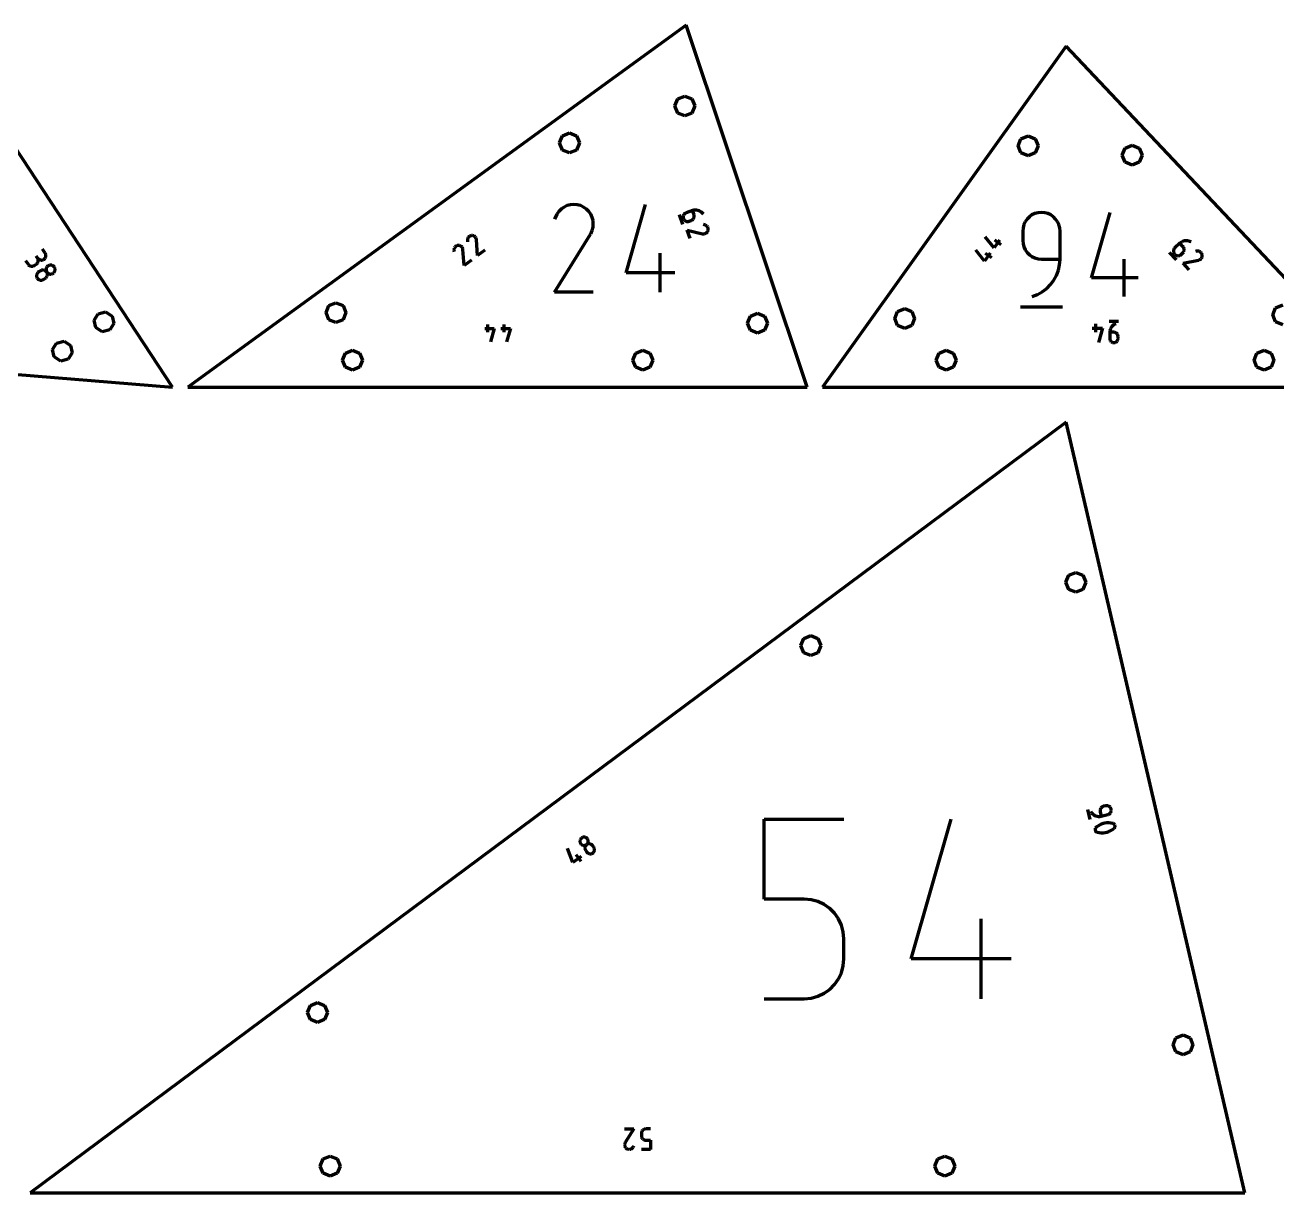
# Model space of a CAD drawing. Header units: inches. Extents: x -100 to 100, y -100 to -26.
# Drawn here: x 46.24 to 56.42, y -74.65 to -65.15 of the extents above; entities that cross this region are included whole.
import ezdxf

# ---------------------------------------------------------------- set-up
doc = ezdxf.new("R2010")
doc.units = ezdxf.units.IN
doc.header["$MEASUREMENT"] = 0
for name, color, linetype, lineweight in [('annotation', 7, 'Continuous', 0), ('boundary', 7, 'Continuous', 0), ('hole', 7, 'Continuous', 0)]:
    doc.layers.add(name, color=color, linetype=linetype, lineweight=lineweight)

msp = doc.modelspace()

# ---------------------------------------------------------------- linework, layer by layer
at = {"layer": 'annotation', "color": 1, "lineweight": 70}
for p, q in [((50.702805, -66.612804), (50.675821, -66.61531)), ((50.730076, -66.614951), (50.702805, -66.612804)), ((51.129624, -67.16776), (51.287869, -66.612787)), ((50.566284, -66.692139), (50.545475, -66.732058)), ((50.582799, -66.668721), (50.566284, -66.692139)), ((50.602612, -66.649173), (50.582799, -66.668721)), ((50.625122, -66.633651), (50.602612, -66.649173)), ((50.649726, -66.622311), (50.625122, -66.633651)), ((50.675821, -66.61531), (50.649726, -66.622311)), ((50.75703, -66.621906), (50.730076, -66.614951)), ((50.783065, -66.633826), (50.75703, -66.621906)), ((50.80635, -66.650361), (50.783065, -66.633826)), ((50.783065, -66.633826), (50.783065, -66.633826)), ((50.825819, -66.670203), (50.80635, -66.650361)), ((50.841299, -66.692744), (50.825819, -66.670203)), ((50.852616, -66.717375), (50.841299, -66.692744)), ((51.561559, -66.693579), (51.587963, -66.772382)), ((51.593328, -66.707108), (51.592562, -66.713427)), ((51.592562, -66.713427), (51.592916, -66.719889)), ((51.595148, -66.701063), (51.593328, -66.707108)), ((51.597958, -66.695427), (51.595148, -66.701063)), ((51.60169, -66.690332), (51.597958, -66.695427)), ((51.606279, -66.68591), (51.60169, -66.690332)), ((51.61166, -66.682296), (51.606279, -66.68591)), ((51.617767, -66.679621), (51.61166, -66.682296)), ((51.670151, -66.66207), (51.617767, -66.679621)), ((51.617767, -66.679621), (51.617767, -66.679621)), ((51.681064, -66.659275), (51.670151, -66.66207)), ((51.681878, -66.697068), (51.670151, -66.66207)), ((51.692057, -66.658108), (51.681064, -66.659275)), ((51.683425, -66.703551), (51.681878, -66.697068)), ((51.683036, -66.716334), (51.683789, -66.710017)), ((51.683789, -66.710017), (51.683425, -66.703551)), ((51.702972, -66.658515), (51.692057, -66.658108)), ((51.713651, -66.660445), (51.702972, -66.658515)), ((51.723935, -66.663847), (51.713651, -66.660445)), ((51.733666, -66.668668), (51.723935, -66.663847)), ((51.742684, -66.674856), (51.733666, -66.668668)), ((51.750832, -66.682359), (51.742684, -66.674856)), ((51.75795, -66.691125), (51.750832, -66.682359)), ((51.75795, -66.691125), (51.75795, -66.691125)), ((54.410039, -66.713118), (54.391757, -66.731418)), ((54.4312, -66.698136), (54.410039, -66.713118)), ((54.454807, -66.686902), (54.4312, -66.698136)), ((54.480429, -66.679846), (54.454807, -66.686902)), ((54.507634, -66.677399), (54.480429, -66.679846)), ((54.534896, -66.679846), (54.507634, -66.677399)), ((54.507634, -66.677399), (54.507634, -66.677399)), ((54.560548, -66.686902), (54.534896, -66.679846)), ((54.584164, -66.698136), (54.560548, -66.686902)), ((54.605318, -66.713118), (54.584164, -66.698136)), ((54.623582, -66.731418), (54.605318, -66.713118)), ((54.915226, -67.208241), (55.06659, -66.677399)), ((50.859598, -66.743489), (50.852616, -66.717375)), ((50.852798, -66.824644), (50.859862, -66.797731)), ((50.862071, -66.770477), (50.859598, -66.743489)), ((50.859862, -66.797731), (50.862071, -66.770477)), ((51.592916, -66.719889), (51.594456, -66.72636)), ((51.594456, -66.72636), (51.594456, -66.72636)), ((51.594456, -66.72636), (51.597129, -66.732465)), ((51.597129, -66.732465), (51.600742, -66.737842)), ((51.600742, -66.737842), (51.605162, -66.742427)), ((51.605162, -66.742427), (51.610256, -66.746152)), ((51.610256, -66.746152), (51.615893, -66.748954)), ((51.615893, -66.748954), (51.621939, -66.750767)), ((51.621939, -66.750767), (51.628264, -66.751525)), ((51.628264, -66.751525), (51.634735, -66.751164)), ((51.634735, -66.751164), (51.64122, -66.749618)), ((51.64122, -66.749618), (51.658655, -66.743777)), ((51.658655, -66.743777), (51.664759, -66.741105)), ((51.658655, -66.743777), (51.658655, -66.743777)), ((51.664759, -66.741105), (51.670133, -66.737497)), ((51.670133, -66.737497), (51.674713, -66.733085)), ((51.674713, -66.733085), (51.678433, -66.728)), ((51.678433, -66.728), (51.681229, -66.722372)), ((51.681229, -66.722372), (51.683036, -66.716334)), ((51.767643, -66.778232), (51.757287, -66.77659)), ((51.774037, -66.780146), (51.767643, -66.778232)), ((51.779821, -66.783075), (51.774037, -66.780146)), ((51.784915, -66.786898), (51.779821, -66.783075)), ((51.78924, -66.791493), (51.784915, -66.786898)), ((51.792717, -66.796738), (51.78924, -66.791493)), ((51.795267, -66.802512), (51.792717, -66.796738)), ((51.796811, -66.808694), (51.795267, -66.802512)), ((51.796564, -66.821794), (51.79727, -66.815162)), ((51.79727, -66.815162), (51.796811, -66.808694)), ((54.358504, -66.801921), (54.356057, -66.82919)), ((54.365558, -66.776249), (54.358504, -66.801921)), ((54.376786, -66.752605), (54.365558, -66.776249)), ((54.391757, -66.731418), (54.376786, -66.752605)), ((54.63853, -66.752605), (54.623582, -66.731418)), ((54.649735, -66.776249), (54.63853, -66.752605)), ((54.656772, -66.801921), (54.649735, -66.776249)), ((54.659212, -66.82919), (54.656772, -66.801921)), ((49.839245, -66.89296), (49.838187, -66.899355)), ((49.838187, -66.899355), (49.83828, -66.906028)), ((49.83828, -66.906028), (49.839822, -66.916398)), ((49.841362, -66.886954), (49.839245, -66.89296)), ((49.844447, -66.88145), (49.841362, -66.886954)), ((49.848406, -66.876559), (49.844447, -66.88145)), ((49.853148, -66.872394), (49.848406, -66.876559)), ((49.85858, -66.869066), (49.853148, -66.872394)), ((49.864611, -66.866688), (49.85858, -66.869066)), ((49.871149, -66.865371), (49.864611, -66.866688)), ((49.877799, -66.8653), (49.871149, -66.865371)), ((49.871149, -66.865371), (49.871149, -66.865371)), ((49.884184, -66.866374), (49.877799, -66.8653)), ((49.890186, -66.868503), (49.884184, -66.866374)), ((49.895689, -66.871595), (49.890186, -66.868503)), ((49.900579, -66.875561), (49.895689, -66.871595)), ((49.904739, -66.880308), (49.900579, -66.875561)), ((49.908052, -66.885746), (49.904739, -66.880308)), ((49.910405, -66.891784), (49.908052, -66.885746)), ((49.911679, -66.898331), (49.910405, -66.891784)), ((49.911701, -66.898478), (49.911679, -66.898331)), ((49.911679, -66.898331), (49.911679, -66.898331)), ((49.911719, -66.89862), (49.911701, -66.898478)), ((49.911732, -66.898757), (49.911719, -66.89862)), ((49.911743, -66.89889), (49.911732, -66.898757)), ((49.911742, -66.899535), (49.911749, -66.899406)), ((49.921083, -67.028458), (49.911742, -66.899535)), ((49.911742, -66.899535), (49.911742, -66.899535)), ((49.911749, -66.899021), (49.911743, -66.89889)), ((49.911753, -66.899149), (49.911749, -66.899021)), ((49.911749, -66.899406), (49.911752, -66.899277)), ((49.911752, -66.899277), (49.911753, -66.899149)), ((50.545027, -67.326413), (50.837886, -66.854948)), ((50.837886, -66.854948), (50.838236, -66.854514)), ((50.837886, -66.854948), (50.837886, -66.854948)), ((50.838236, -66.854514), (50.838572, -66.854078)), ((50.838572, -66.854078), (50.838896, -66.853633)), ((50.838896, -66.853633), (50.839209, -66.853178)), ((50.839209, -66.853178), (50.839515, -66.852708)), ((50.839515, -66.852708), (50.839815, -66.852219)), ((50.839815, -66.852219), (50.840113, -66.851709)), ((50.840113, -66.851709), (50.840408, -66.851172)), ((50.840408, -66.851172), (50.840706, -66.850607)), ((50.840706, -66.850607), (50.852798, -66.824644)), ((50.840706, -66.850607), (50.840706, -66.850607)), ((51.649441, -66.89047), (51.625988, -66.820473)), ((51.625988, -66.820473), (51.751785, -66.850264)), ((51.751785, -66.850264), (51.751785, -66.850264)), ((51.751785, -66.850264), (51.751906, -66.850309)), ((51.751906, -66.850309), (51.752028, -66.850351)), ((51.752028, -66.850351), (51.75215, -66.85039)), ((51.75215, -66.85039), (51.752273, -66.850425)), ((51.752273, -66.850425), (51.7524, -66.850458)), ((51.7524, -66.850458), (51.75253, -66.850488)), ((51.75253, -66.850488), (51.752665, -66.850516)), ((51.752665, -66.850516), (51.752805, -66.850542)), ((51.752805, -66.850542), (51.752952, -66.850566)), ((51.752952, -66.850566), (51.752952, -66.850566)), ((51.752952, -66.850566), (51.759581, -66.851315)), ((51.759581, -66.851315), (51.766047, -66.850884)), ((51.766047, -66.850884), (51.77223, -66.849355)), ((51.77223, -66.849355), (51.778008, -66.846811)), ((51.778008, -66.846811), (51.783258, -66.843337)), ((51.783258, -66.843337), (51.787861, -66.839015)), ((51.787861, -66.839015), (51.791694, -66.833928)), ((51.791694, -66.833928), (51.794635, -66.82816)), ((51.794635, -66.82816), (51.796564, -66.821794)), ((51.796564, -66.821794), (51.796564, -66.821794)), ((54.122486, -66.966546), (54.051282, -66.877107)), ((54.168136, -66.902692), (54.122486, -66.966546)), ((54.180018, -66.94011), (54.128944, -66.903596)), ((54.356057, -66.82919), (54.356057, -66.905086)), ((54.356057, -66.905086), (54.356057, -66.905086)), ((54.356057, -66.905086), (54.358504, -66.932353)), ((54.659212, -67.056835), (54.659212, -66.82919)), ((54.659212, -66.82919), (54.659212, -66.82919)), ((55.651939, -66.915459), (55.642447, -66.921127)), ((55.66202, -66.911254), (55.651939, -66.915459)), ((55.672525, -66.908531), (55.66202, -66.911254)), ((55.683287, -66.907308), (55.672525, -66.908531)), ((55.694142, -66.907607), (55.683287, -66.907308)), ((55.704924, -66.909445), (55.694142, -66.907607)), ((55.715467, -66.912842), (55.704924, -66.909445)), ((55.725604, -66.917818), (55.715467, -66.912842)), ((55.725604, -66.917818), (55.725604, -66.917818)), ((46.402292, -67.007736), (46.382013, -66.97689)), ((46.405441, -67.013611), (46.402292, -67.007736)), ((46.407438, -67.019775), (46.405441, -67.013611)), ((46.408314, -67.026082), (46.407438, -67.019775)), ((49.729075, -66.972977), (49.728017, -66.979372)), ((49.728017, -66.979372), (49.72811, -66.986045)), ((49.72811, -66.986045), (49.729652, -66.996415)), ((49.731192, -66.966971), (49.729075, -66.972977)), ((49.734277, -66.961467), (49.731192, -66.966971)), ((49.738236, -66.956576), (49.734277, -66.961467)), ((49.742978, -66.952411), (49.738236, -66.956576)), ((49.74841, -66.949083), (49.742978, -66.952411)), ((49.754441, -66.946704), (49.74841, -66.949083)), ((49.760979, -66.945387), (49.754441, -66.946704)), ((49.767629, -66.945316), (49.760979, -66.945387)), ((49.760979, -66.945387), (49.760979, -66.945387)), ((49.774014, -66.946391), (49.767629, -66.945316)), ((49.780016, -66.94852), (49.774014, -66.946391)), ((49.785519, -66.951612), (49.780016, -66.94852)), ((49.790409, -66.955577), (49.785519, -66.951612)), ((49.794569, -66.960325), (49.790409, -66.955577)), ((49.797882, -66.965763), (49.794569, -66.960325)), ((49.800235, -66.971801), (49.797882, -66.965763)), ((49.801509, -66.978348), (49.800235, -66.971801)), ((49.801531, -66.978495), (49.801509, -66.978348)), ((49.801509, -66.978348), (49.801509, -66.978348)), ((49.801548, -66.978637), (49.801531, -66.978495)), ((49.801562, -66.978774), (49.801548, -66.978637)), ((49.801573, -66.978907), (49.801562, -66.978774)), ((49.801572, -66.979552), (49.801579, -66.979422)), ((49.810913, -67.108475), (49.801572, -66.979552)), ((49.801572, -66.979552), (49.801572, -66.979552)), ((49.801579, -66.979037), (49.801573, -66.978907)), ((49.801582, -66.979166), (49.801579, -66.979037)), ((49.801579, -66.979422), (49.801582, -66.979294)), ((49.801582, -66.979294), (49.801582, -66.979166)), ((49.980805, -66.985082), (49.921083, -67.028458)), ((51.407089, -67.326407), (51.407089, -67.009472)), ((54.046005, -67.073526), (53.974802, -66.984087)), ((54.091655, -67.009672), (54.046005, -67.073526)), ((54.103538, -67.04709), (54.052463, -67.010576)), ((54.358504, -66.932353), (54.365558, -66.958021)), ((54.365558, -66.958021), (54.376786, -66.98166)), ((54.376786, -66.98166), (54.391757, -67.002841)), ((54.391757, -67.002841), (54.410039, -67.021133)), ((54.410039, -67.021133), (54.4312, -67.036108)), ((55.548326, -67.002362), (55.605329, -67.062842)), ((55.582147, -66.988784), (55.581959, -66.995079)), ((55.581959, -66.995079), (55.58284, -67.00133)), ((55.5834, -66.982593), (55.582147, -66.988784)), ((55.58284, -67.00133), (55.584793, -67.007388)), ((55.585714, -66.976656), (55.5834, -66.982593)), ((55.584793, -67.007388), (55.587822, -67.013107)), ((55.589084, -66.971119), (55.585714, -66.976656)), ((55.587822, -67.013107), (55.591933, -67.018336)), ((55.593507, -66.966131), (55.589084, -66.971119)), ((55.591933, -67.018336), (55.591933, -67.018336)), ((55.591933, -67.018336), (55.596919, -67.022759)), ((55.633711, -66.928238), (55.593507, -66.966131)), ((55.593507, -66.966131), (55.593507, -66.966131)), ((55.642447, -66.921127), (55.633711, -66.928238)), ((55.659027, -66.955099), (55.633711, -66.928238)), ((55.6389, -67.023974), (55.64414, -67.019852)), ((55.64414, -67.019852), (55.657521, -67.00724)), ((55.657521, -67.00724), (55.661943, -67.002256)), ((55.657521, -67.00724), (55.657521, -67.00724)), ((55.663149, -66.960336), (55.659027, -66.955099)), ((55.661943, -67.002256), (55.66531, -66.996728)), ((55.66619, -66.966054), (55.663149, -66.960336)), ((55.66531, -66.996728), (55.667618, -66.990802)), ((55.668154, -66.972106), (55.66619, -66.966054)), ((55.667618, -66.990802), (55.668864, -66.984626)), ((55.669044, -66.978345), (55.668154, -66.972106)), ((55.668864, -66.984626), (55.669044, -66.978345)), ((55.770915, -66.99284), (55.760824, -66.99569)), ((55.777523, -66.991898), (55.770915, -66.99284)), ((55.784002, -66.992134), (55.777523, -66.991898)), ((55.790229, -66.993469), (55.784002, -66.992134)), ((55.796082, -66.995828), (55.790229, -66.993469)), ((55.801437, -66.999133), (55.796082, -66.995828)), ((55.806173, -67.003306), (55.801437, -66.999133)), ((55.810165, -67.008272), (55.806173, -67.003306)), ((55.813293, -67.013951), (55.810165, -67.008272)), ((55.815431, -67.020269), (55.813293, -67.013951)), ((55.816349, -67.026857), (55.815431, -67.020269)), ((55.815431, -67.020269), (55.815431, -67.020269)), ((46.24327, -67.068103), (46.263549, -67.098949)), ((46.263549, -67.098949), (46.263549, -67.098949)), ((46.263549, -67.098949), (46.267694, -67.104169)), ((46.267694, -67.104169), (46.27256, -67.108447)), ((46.27256, -67.108447), (46.278003, -67.111752)), ((46.278003, -67.111752), (46.283876, -67.114056)), ((46.283876, -67.114056), (46.290036, -67.115329)), ((46.290036, -67.115329), (46.296336, -67.115544)), ((46.296336, -67.115544), (46.302632, -67.114671)), ((46.302632, -67.114671), (46.308779, -67.112681)), ((46.308779, -67.112681), (46.314631, -67.109545)), ((46.314631, -67.109545), (46.330076, -67.099391)), ((46.330076, -67.099391), (46.335273, -67.095263)), ((46.330076, -67.099391), (46.330076, -67.099391)), ((46.340599, -67.048294), (46.330445, -67.032849)), ((46.330445, -67.032849), (46.340599, -67.048294)), ((46.335273, -67.095263), (46.339535, -67.09041)), ((46.339535, -67.09041), (46.342833, -67.084976)), ((46.343749, -67.054169), (46.340599, -67.048294)), ((46.340599, -67.048294), (46.340599, -67.048294)), ((46.340599, -67.048294), (46.344745, -67.053514)), ((46.342833, -67.084976), (46.345134, -67.079107)), ((46.345745, -67.060333), (46.343749, -67.054169)), ((46.344745, -67.053514), (46.349612, -67.057791)), ((46.345134, -67.079107), (46.346407, -67.072946)), ((46.346621, -67.06664), (46.345745, -67.060333)), ((46.346407, -67.072946), (46.346621, -67.06664)), ((46.349612, -67.057791), (46.355058, -67.061094)), ((46.355058, -67.061094), (46.360937, -67.063394)), ((46.360937, -67.063394), (46.367104, -67.064662)), ((46.367104, -67.064662), (46.373416, -67.06487)), ((46.373416, -67.06487), (46.379727, -67.063987)), ((46.379727, -67.063987), (46.385892, -67.061984)), ((46.385892, -67.061984), (46.391768, -67.058832)), ((46.391768, -67.058832), (46.396965, -67.054705)), ((46.391768, -67.058832), (46.391768, -67.058832)), ((46.396965, -67.054705), (46.401228, -67.049852)), ((46.401228, -67.049852), (46.404525, -67.044418)), ((46.404525, -67.044418), (46.406826, -67.038548)), ((46.406826, -67.038548), (46.408099, -67.032388)), ((46.408099, -67.032388), (46.408314, -67.026082)), ((46.416503, -67.119945), (46.413193, -67.125393)), ((46.420783, -67.115075), (46.416503, -67.119945)), ((46.426005, -67.110929), (46.420783, -67.115075)), ((46.431856, -67.107795), (46.426005, -67.110929)), ((46.426005, -67.110929), (46.426005, -67.110929)), ((46.438003, -67.105809), (46.431856, -67.107795)), ((46.444301, -67.104939), (46.438003, -67.105809)), ((46.450604, -67.105158), (46.444301, -67.104939)), ((46.456766, -67.106434), (46.450604, -67.105158)), ((46.462641, -67.108738), (46.456766, -67.106434)), ((46.468084, -67.112041), (46.462641, -67.108738)), ((46.472948, -67.116313), (46.468084, -67.112041)), ((46.477087, -67.121524), (46.472948, -67.116313)), ((46.48023, -67.12739), (46.477087, -67.121524)), ((46.477087, -67.121524), (46.477087, -67.121524)), ((49.870635, -67.065098), (49.810913, -67.108475)), ((54.4312, -67.036108), (54.454807, -67.047337)), ((54.454807, -67.047337), (54.480429, -67.054388)), ((54.480429, -67.054388), (54.507634, -67.056835)), ((54.507634, -67.056835), (54.659212, -67.056835)), ((54.646062, -67.147093), (54.655856, -67.102857)), ((54.655856, -67.102857), (54.659212, -67.056835)), ((55.180626, -67.359989), (55.180626, -67.056835)), ((55.596919, -67.022759), (55.602454, -67.026126)), ((55.602454, -67.026126), (55.608388, -67.028436)), ((55.608388, -67.028436), (55.614574, -67.029683)), ((55.614574, -67.029683), (55.620866, -67.029865)), ((55.620866, -67.029865), (55.627116, -67.028976)), ((55.627116, -67.028976), (55.633177, -67.027014)), ((55.633177, -67.027014), (55.6389, -67.023974)), ((55.660009, -67.090567), (55.786709, -67.064887)), ((55.710642, -67.144288), (55.660009, -67.090567)), ((55.786709, -67.064887), (55.786839, -67.064877)), ((55.786709, -67.064887), (55.786709, -67.064887)), ((55.786839, -67.064877), (55.786966, -67.064864)), ((55.786966, -67.064864), (55.787093, -67.064848)), ((55.787093, -67.064848), (55.787221, -67.064828)), ((55.787221, -67.064828), (55.787349, -67.064805)), ((55.787349, -67.064805), (55.78748, -67.064778)), ((55.78748, -67.064778), (55.787614, -67.064747)), ((55.787614, -67.064747), (55.787752, -67.064711)), ((55.787752, -67.064711), (55.787895, -67.064671)), ((55.787895, -67.064671), (55.794228, -67.062573)), ((55.787895, -67.064671), (55.787895, -67.064671)), ((55.794228, -67.062573), (55.799918, -67.059471)), ((55.799918, -67.059471), (55.804891, -67.055491)), ((55.804891, -67.055491), (55.80907, -67.05076)), ((55.80907, -67.05076), (55.812381, -67.045405)), ((55.812381, -67.045405), (55.814748, -67.039552)), ((55.814748, -67.039552), (55.816096, -67.033327)), ((55.816096, -67.033327), (55.816349, -67.026857)), ((46.33252, -67.188122), (46.332316, -67.194423)), ((46.332316, -67.194423), (46.3332, -67.200723)), ((46.333784, -67.181963), (46.33252, -67.188122)), ((46.3332, -67.200723), (46.3352, -67.206876)), ((46.336078, -67.176091), (46.333784, -67.181963)), ((46.3352, -67.206876), (46.338344, -67.212737)), ((46.339376, -67.17065), (46.336078, -67.176091)), ((46.338344, -67.212737), (46.338344, -67.212737)), ((46.338344, -67.212737), (46.342479, -67.217948)), ((46.343649, -67.165785), (46.339376, -67.17065)), ((46.342479, -67.217948), (46.347335, -67.222224)), ((46.348868, -67.161641), (46.343649, -67.165785)), ((46.347335, -67.222224), (46.352768, -67.225532)), ((46.364234, -67.151538), (46.348868, -67.161641)), ((46.348868, -67.161641), (46.348868, -67.161641)), ((46.370108, -67.14839), (46.364234, -67.151538)), ((46.376274, -67.146391), (46.370108, -67.14839)), ((46.382585, -67.145513), (46.376274, -67.146391)), ((46.388898, -67.145725), (46.382585, -67.145513)), ((46.383552, -67.226481), (46.389426, -67.223333)), ((46.395067, -67.146997), (46.388898, -67.145725)), ((46.389426, -67.223333), (46.404792, -67.213231)), ((46.400946, -67.149298), (46.395067, -67.146997)), ((46.406391, -67.1526), (46.400946, -67.149298)), ((46.404792, -67.213231), (46.410014, -67.209085)), ((46.404792, -67.213231), (46.404792, -67.213231)), ((46.411255, -67.156872), (46.406391, -67.1526)), ((46.409606, -67.137443), (46.409388, -67.143754)), ((46.409388, -67.143754), (46.410261, -67.150061)), ((46.410884, -67.131275), (46.409606, -67.137443)), ((46.410014, -67.209085), (46.414294, -67.204216)), ((46.410261, -67.150061), (46.412253, -67.156219)), ((46.413193, -67.125393), (46.410884, -67.131275)), ((46.415394, -67.162083), (46.411255, -67.156872)), ((46.412253, -67.156219), (46.415394, -67.162083)), ((46.414294, -67.204216), (46.417603, -67.19877)), ((46.418538, -67.167948), (46.415394, -67.162083)), ((46.415394, -67.162083), (46.415394, -67.162083)), ((46.415394, -67.162083), (46.415394, -67.162083)), ((46.415394, -67.162083), (46.419532, -67.167291)), ((46.417603, -67.19877), (46.419911, -67.19289)), ((46.420531, -67.174107), (46.418538, -67.167948)), ((46.419532, -67.167291), (46.424396, -67.171562)), ((46.419911, -67.19289), (46.421188, -67.186723)), ((46.421405, -67.180414), (46.420531, -67.174107)), ((46.421188, -67.186723), (46.421405, -67.180414)), ((46.424396, -67.171562), (46.42984, -67.174863)), ((46.42984, -67.174863), (46.43572, -67.177165)), ((46.43572, -67.177165), (46.44189, -67.178437)), ((46.44189, -67.178437), (46.448205, -67.178649)), ((46.448205, -67.178649), (46.454519, -67.17777)), ((46.454519, -67.17777), (46.460687, -67.175771)), ((46.460687, -67.175771), (46.466563, -67.172621)), ((46.466563, -67.172621), (46.471759, -67.168492)), ((46.466563, -67.172621), (46.466563, -67.172621)), ((46.471759, -67.168492), (46.47602, -67.163636)), ((46.47602, -67.163636), (46.479315, -67.158199)), ((46.479315, -67.158199), (46.481614, -67.152326)), ((46.482224, -67.133549), (46.48023, -67.12739)), ((46.481614, -67.152326), (46.482885, -67.146163)), ((46.483098, -67.139855), (46.482224, -67.133549)), ((46.482885, -67.146163), (46.483098, -67.139855)), ((51.525861, -67.16776), (51.129624, -67.16776)), ((54.608805, -67.22798), (54.630241, -67.188986)), ((54.630241, -67.188986), (54.646062, -67.147093)), ((55.294234, -67.208241), (54.915226, -67.208241)), ((46.352768, -67.225532), (46.358634, -67.227843)), ((46.358634, -67.227843), (46.364789, -67.229125)), ((46.364789, -67.229125), (46.37109, -67.229346)), ((46.37109, -67.229346), (46.377392, -67.228475)), ((46.377392, -67.228475), (46.383552, -67.226481)), ((50.861963, -67.326413), (50.545027, -67.326413)), ((54.475128, -67.343836), (54.514915, -67.322003)), ((54.514915, -67.322003), (54.550731, -67.295044)), ((54.550731, -67.295044), (54.582165, -67.263518)), ((54.582165, -67.263518), (54.608805, -67.22798)), ((54.431781, -67.359989), (54.475128, -67.343836)), ((54.431781, -67.359989), (54.431781, -67.359989)), ((54.337115, -67.445313), (54.67841, -67.445313)), ((49.978142, -67.620718), (50.056636, -67.620718)), ((50.001671, -67.58929), (50.001671, -67.652074)), ((50.056636, -67.620718), (50.025288, -67.730657)), ((50.109648, -67.620718), (50.188142, -67.620718)), ((50.133177, -67.58929), (50.133177, -67.652074)), ((50.188142, -67.620718), (50.156794, -67.730657)), ((54.921194, -67.617544), (55.006034, -67.617544)), ((54.946625, -67.583575), (54.946625, -67.651436)), ((55.006034, -67.617544), (54.972152, -67.736372)), ((55.135444, -67.564475), (55.059045, -67.564475)), ((55.066286, -67.631232), (55.064094, -67.641134)), ((55.069828, -67.621854), (55.066286, -67.631232)), ((55.074626, -67.613125), (55.069828, -67.621854)), ((55.08059, -67.60517), (55.074626, -67.613125)), ((55.087626, -67.598113), (55.08059, -67.60517)), ((55.095643, -67.592078), (55.087626, -67.598113)), ((55.10455, -67.587191), (55.095643, -67.592078)), ((55.114253, -67.583575), (55.10455, -67.587191)), ((55.114253, -67.583575), (55.114253, -67.583575)), ((55.064094, -67.641134), (55.063343, -67.651436)), ((55.063343, -67.651436), (55.063343, -67.702394)), ((55.097273, -67.651436), (55.063343, -67.651436)), ((55.063343, -67.702394), (55.063343, -67.702394)), ((55.063343, -67.702394), (55.063889, -67.708498)), ((55.063889, -67.708498), (55.065464, -67.714244)), ((55.065464, -67.714244), (55.067972, -67.719537)), ((55.067972, -67.719537), (55.071319, -67.72428)), ((55.071319, -67.72428), (55.075407, -67.728376)), ((55.075407, -67.728376), (55.080142, -67.73173)), ((55.080142, -67.73173), (55.085429, -67.734245)), ((55.085429, -67.734245), (55.091171, -67.735824)), ((55.103363, -67.651983), (55.097273, -67.651436)), ((55.109099, -67.653562), (55.103363, -67.651983)), ((55.103363, -67.735824), (55.109099, -67.734245)), ((55.114383, -67.656075), (55.109099, -67.653562)), ((55.109099, -67.734245), (55.114383, -67.73173)), ((55.11912, -67.659427), (55.114383, -67.656075)), ((55.114383, -67.73173), (55.11912, -67.728376)), ((55.123212, -67.663522), (55.11912, -67.659427)), ((55.11912, -67.728376), (55.123212, -67.72428)), ((55.126563, -67.668263), (55.123212, -67.663522)), ((55.123212, -67.72428), (55.126563, -67.719537)), ((55.129077, -67.673555), (55.126563, -67.668263)), ((55.126563, -67.719537), (55.129077, -67.714244)), ((55.130656, -67.679301), (55.129077, -67.673555)), ((55.129077, -67.714244), (55.130656, -67.708498)), ((55.131204, -67.685404), (55.130656, -67.679301)), ((55.130656, -67.708498), (55.131204, -67.702394)), ((55.131204, -67.702394), (55.131204, -67.685404)), ((55.131204, -67.685404), (55.131204, -67.685404)), ((55.091171, -67.735824), (55.097273, -67.736372)), ((55.097273, -67.736372), (55.103363, -67.735824)), ((55.097273, -67.736372), (55.097273, -67.736372)), ((55.031585, -71.502746), (55.013551, -71.506931)), ((55.038199, -71.501824), (55.031585, -71.502746)), ((55.044687, -71.502084), (55.038199, -71.501824)), ((55.050925, -71.503448), (55.044687, -71.502084)), ((54.884146, -71.532217), (54.902965, -71.613311)), ((54.909639, -71.550006), (54.909639, -71.550006)), ((54.909639, -71.550006), (54.915867, -71.559415)), ((54.915867, -71.559415), (54.923249, -71.567664)), ((54.923249, -71.567664), (54.931629, -71.574688)), ((54.931629, -71.574688), (54.940853, -71.580418)), ((54.940853, -71.580418), (54.950766, -71.584789)), ((54.950766, -71.584789), (54.961213, -71.587732)), ((54.961213, -71.587732), (54.97204, -71.589181)), ((54.97204, -71.589181), (54.98309, -71.589069)), ((54.98309, -71.589069), (54.994211, -71.587329)), ((54.985197, -71.538238), (54.984934, -71.544714)), ((54.984934, -71.544714), (54.985853, -71.551313)), ((54.986563, -71.532009), (54.985197, -71.538238)), ((54.985853, -71.551313), (54.994211, -71.587329)), ((54.988954, -71.526156), (54.986563, -71.532009)), ((54.992293, -71.520803), (54.988954, -71.526156)), ((54.9965, -71.516078), (54.992293, -71.520803)), ((54.994211, -71.587329), (55.0483, -71.574777)), ((55.001498, -71.512107), (54.9965, -71.516078)), ((55.007207, -71.509015), (55.001498, -71.512107)), ((55.013551, -71.506931), (55.007207, -71.509015)), ((55.013551, -71.506931), (55.013551, -71.506931)), ((55.0483, -71.574777), (55.054645, -71.572694)), ((55.0483, -71.574777), (55.0483, -71.574777)), ((55.056784, -71.505837), (55.050925, -71.503448)), ((55.054645, -71.572694), (55.060357, -71.569606)), ((55.06214, -71.509172), (55.056784, -71.505837)), ((55.060357, -71.569606), (55.065357, -71.56564)), ((55.066867, -71.513374), (55.06214, -71.509172)), ((55.065357, -71.56564), (55.069567, -71.56092)), ((55.070838, -71.518364), (55.066867, -71.513374)), ((55.069567, -71.56092), (55.072908, -71.555571)), ((55.073927, -71.524063), (55.070838, -71.518364)), ((55.072908, -71.555571), (55.075301, -71.549719)), ((55.076009, -71.530392), (55.073927, -71.524063)), ((55.075301, -71.549719), (55.076668, -71.543488)), ((55.07693, -71.537004), (55.076009, -71.530392)), ((55.076009, -71.530392), (55.076009, -71.530392)), ((55.076668, -71.543488), (55.07693, -71.537004)), ((52.251963, -72.261156), (52.251963, -71.610294)), ((52.251963, -71.610294), (52.901084, -71.610294)), ((53.449174, -72.746942), (53.773276, -71.610294)), ((54.944481, -71.69043), (54.943946, -71.694526)), ((54.943946, -71.694526), (54.944143, -71.698555)), ((54.944143, -71.698555), (54.945023, -71.702434)), ((54.944935, -71.688738), (54.944481, -71.69043)), ((54.944481, -71.69043), (54.944481, -71.69043)), ((54.945505, -71.687098), (54.944935, -71.688738)), ((54.945023, -71.702434), (54.946536, -71.706084)), ((54.946189, -71.685517), (54.945505, -71.687098)), ((54.946983, -71.683999), (54.946189, -71.685517)), ((54.946536, -71.706084), (54.948635, -71.709423)), ((54.947883, -71.682547), (54.946983, -71.683999)), ((54.948886, -71.681168), (54.947883, -71.682547)), ((54.949989, -71.679866), (54.948886, -71.681168)), ((54.951188, -71.678646), (54.949989, -71.679866)), ((54.95248, -71.677512), (54.951188, -71.678646)), ((54.965691, -71.667894), (54.95248, -71.677512)), ((54.95248, -71.677512), (54.95248, -71.677512)), ((54.979678, -71.659734), (54.965691, -71.667894)), ((54.994321, -71.65306), (54.979678, -71.659734)), ((55.009501, -71.6479), (54.994321, -71.65306)), ((55.025098, -71.64428), (55.009501, -71.6479)), ((55.040991, -71.64223), (55.025098, -71.64428)), ((55.057061, -71.641777), (55.040991, -71.64223)), ((55.056852, -71.71084), (55.07149, -71.704151)), ((55.073187, -71.642949), (55.057061, -71.641777)), ((55.07149, -71.704151), (55.08547, -71.695969)), ((55.08925, -71.645773), (55.073187, -71.642949)), ((55.08547, -71.695969), (55.098671, -71.686322)), ((55.093217, -71.647059), (55.08925, -71.645773)), ((55.08925, -71.645773), (55.08925, -71.645773)), ((55.09679, -71.648979), (55.093217, -71.647059)), ((55.099919, -71.651455), (55.09679, -71.648979)), ((55.098671, -71.686322), (55.099965, -71.685185)), ((55.098671, -71.686322), (55.098671, -71.686322)), ((55.102555, -71.654407), (55.099919, -71.651455)), ((55.099965, -71.685185), (55.101169, -71.683956)), ((55.101169, -71.683956), (55.102279, -71.682645)), ((55.102279, -71.682645), (55.103288, -71.681259)), ((55.10465, -71.657754), (55.102555, -71.654407)), ((55.103288, -71.681259), (55.104192, -71.679807)), ((55.104192, -71.679807), (55.104984, -71.678298)), ((55.106154, -71.661418), (55.10465, -71.657754)), ((55.104984, -71.678298), (55.10566, -71.676739)), ((55.10566, -71.676739), (55.106214, -71.675139)), ((55.10702, -71.665318), (55.106154, -71.661418)), ((55.106214, -71.675139), (55.106641, -71.673508)), ((55.106641, -71.673508), (55.107199, -71.669374)), ((55.106641, -71.673508), (55.106641, -71.673508)), ((55.107199, -71.669374), (55.10702, -71.665318)), ((50.754157, -71.78357), (50.753314, -71.789292)), ((50.753314, -71.789292), (50.753448, -71.795087)), ((50.753448, -71.795087), (50.754581, -71.80082)), ((50.75596, -71.778056), (50.754157, -71.78357)), ((50.754581, -71.80082), (50.75673, -71.806355)), ((50.758701, -71.772886), (50.75596, -71.778056)), ((50.75673, -71.806355), (50.759917, -71.811557)), ((50.762363, -71.768196), (50.758701, -71.772886)), ((50.766925, -71.764121), (50.762363, -71.768196)), ((50.77214, -71.760925), (50.766925, -71.764121)), ((50.766925, -71.764121), (50.766925, -71.764121)), ((50.777686, -71.758768), (50.77214, -71.760925)), ((50.783425, -71.757631), (50.777686, -71.758768)), ((50.789224, -71.757491), (50.783425, -71.757631)), ((50.794947, -71.758331), (50.789224, -71.757491)), ((50.800459, -71.760127), (50.794947, -71.758331)), ((50.805623, -71.762862), (50.800459, -71.760127)), ((50.810306, -71.766514), (50.805623, -71.762862)), ((50.81437, -71.771062), (50.810306, -71.766514)), ((50.81437, -71.771062), (50.81437, -71.771062)), ((50.817573, -71.776287), (50.81437, -71.771062)), ((50.815639, -71.809811), (50.818379, -71.80464)), ((50.819736, -71.781841), (50.817573, -71.776287)), ((50.818379, -71.80464), (50.820179, -71.799122)), ((50.820877, -71.787588), (50.819736, -71.781841)), ((50.820179, -71.799122), (50.821018, -71.793393)), ((50.821018, -71.793393), (50.820877, -71.787588)), ((54.948635, -71.709423), (54.951269, -71.712371)), ((54.951269, -71.712371), (54.954391, -71.714848)), ((54.954391, -71.714848), (54.957951, -71.716771)), ((54.957951, -71.716771), (54.961901, -71.718061)), ((54.961901, -71.718061), (54.961901, -71.718061)), ((54.961901, -71.718061), (54.977974, -71.720915)), ((54.977974, -71.720915), (54.994108, -71.722109)), ((54.994108, -71.722109), (55.010182, -71.72167)), ((55.010182, -71.72167), (55.026078, -71.719628)), ((55.026078, -71.719628), (55.041674, -71.716008)), ((55.041674, -71.716008), (55.056852, -71.71084)), ((50.696438, -71.964391), (50.652717, -71.84882)), ((50.764381, -71.956197), (50.723885, -71.901743)), ((50.759917, -71.811557), (50.759917, -71.811557)), ((50.759917, -71.811557), (50.763999, -71.816129)), ((50.763999, -71.816129), (50.768695, -71.819798)), ((50.768695, -71.819798), (50.77387, -71.822545)), ((50.77387, -71.822545), (50.77939, -71.824351)), ((50.77939, -71.824351), (50.785118, -71.825196)), ((50.785118, -71.825196), (50.79092, -71.82506)), ((50.79092, -71.82506), (50.796661, -71.823925)), ((50.794657, -71.83803), (50.793818, -71.843758)), ((50.793818, -71.843758), (50.793959, -71.849562)), ((50.793959, -71.849562), (50.7951, -71.855307)), ((50.796457, -71.832512), (50.794657, -71.83803)), ((50.7951, -71.855307), (50.797262, -71.860858)), ((50.799197, -71.827341), (50.796457, -71.832512)), ((50.796661, -71.823925), (50.802206, -71.82177)), ((50.797262, -71.860858), (50.800463, -71.86608)), ((50.802858, -71.82265), (50.799197, -71.827341)), ((50.800463, -71.86608), (50.81055, -71.879644)), ((50.802206, -71.82177), (50.80742, -71.818575)), ((50.80742, -71.818575), (50.802858, -71.82265)), ((50.80742, -71.818575), (50.811979, -71.814501)), ((50.812635, -71.815379), (50.80742, -71.818575)), ((50.80742, -71.818575), (50.80742, -71.818575)), ((50.80742, -71.818575), (50.80742, -71.818575)), ((50.81055, -71.879644), (50.81055, -71.879644)), ((50.81055, -71.879644), (50.81463, -71.884213)), ((50.811979, -71.814501), (50.815639, -71.809811)), ((50.818181, -71.813222), (50.812635, -71.815379)), ((50.81463, -71.884213), (50.819321, -71.887875)), ((50.823921, -71.812085), (50.818181, -71.813222)), ((50.819321, -71.887875), (50.824489, -71.890612)), ((50.829722, -71.811949), (50.823921, -71.812085)), ((50.824489, -71.890612), (50.829999, -71.892405)), ((50.835449, -71.812793), (50.829722, -71.811949)), ((50.829999, -71.892405), (50.835718, -71.893238)), ((50.840967, -71.814598), (50.835449, -71.812793)), ((50.835718, -71.893238), (50.841511, -71.89309)), ((50.84614, -71.817345), (50.840967, -71.814598)), ((50.841511, -71.89309), (50.847244, -71.891944)), ((50.850835, -71.821014), (50.84614, -71.817345)), ((50.847244, -71.891944), (50.852784, -71.889782)), ((50.854917, -71.825585), (50.850835, -71.821014)), ((50.852784, -71.889782), (50.857996, -71.886585)), ((50.865004, -71.839149), (50.854917, -71.825585)), ((50.854917, -71.825585), (50.854917, -71.825585)), ((50.857996, -71.886585), (50.862557, -71.882514)), ((50.857996, -71.886585), (50.857996, -71.886585)), ((50.862557, -71.882514), (50.866223, -71.877831)), ((50.868205, -71.844371), (50.865004, -71.839149)), ((50.866223, -71.877831), (50.86897, -71.87267)), ((50.870362, -71.849918), (50.868205, -71.844371)), ((50.86897, -71.87267), (50.870779, -71.867164)), ((50.871496, -71.855654), (50.870362, -71.849918)), ((50.870779, -71.867164), (50.871628, -71.861448)), ((50.871628, -71.861448), (50.871496, -71.855654)), ((50.764517, -71.913763), (50.696438, -71.964391)), ((52.576524, -72.261156), (52.251963, -72.261156)), ((52.6348, -72.266365), (52.576524, -72.261156)), ((52.689675, -72.281389), (52.6348, -72.266365)), ((52.740228, -72.305322), (52.689675, -72.281389)), ((52.785534, -72.337256), (52.740228, -72.305322)), ((52.824672, -72.376288), (52.785534, -72.337256)), ((52.856718, -72.42151), (52.824672, -72.376288)), ((52.880751, -72.472016), (52.856718, -72.42151)), ((52.895847, -72.526901), (52.880751, -72.472016)), ((54.017453, -73.071869), (54.017453, -72.422749)), ((52.901084, -72.585258), (52.895847, -72.526901)), ((52.901084, -72.746942), (52.901084, -72.585258)), ((52.901084, -72.585258), (52.901084, -72.585258)), ((52.88074, -72.860288), (52.895844, -72.805328)), ((52.895844, -72.805328), (52.901084, -72.746942)), ((54.260712, -72.746942), (53.449174, -72.746942)), ((52.824641, -72.956257), (52.856698, -72.910905)), ((52.856698, -72.910905), (52.88074, -72.860288)), ((52.689639, -73.051532), (52.740187, -73.02749)), ((52.740187, -73.02749), (52.785496, -72.995425)), ((52.785496, -72.995425), (52.824641, -72.956257)), ((52.251963, -73.071869), (52.576524, -73.071869)), ((52.576524, -73.071869), (52.634776, -73.066632)), ((52.576524, -73.071869), (52.576524, -73.071869)), ((52.634776, -73.066632), (52.689639, -73.051532)), ((51.116712, -74.130372), (51.190533, -74.130372)), ((51.190533, -74.130372), (51.12232, -74.240187)), ((51.257926, -74.148679), (51.255191, -74.154435)), ((51.261571, -74.143521), (51.257926, -74.148679)), ((51.266023, -74.139067), (51.261571, -74.143521)), ((51.271176, -74.13542), (51.266023, -74.139067)), ((51.276924, -74.132686), (51.271176, -74.13542)), ((51.283164, -74.130969), (51.276924, -74.132686)), ((51.289788, -74.130373), (51.283164, -74.130969)), ((51.326699, -74.130373), (51.289788, -74.130373)), ((51.289788, -74.130373), (51.289788, -74.130373)), ((51.118847, -74.247245), (51.117201, -74.253514)), ((51.121663, -74.241198), (51.118847, -74.247245)), ((51.121732, -74.241066), (51.121663, -74.241198)), ((51.121663, -74.241198), (51.121663, -74.241198)), ((51.121801, -74.240941), (51.121732, -74.241066)), ((51.12187, -74.240822), (51.121801, -74.240941)), ((51.12194, -74.240708), (51.12187, -74.240822)), ((51.122012, -74.240599), (51.12194, -74.240708)), ((51.122085, -74.240493), (51.122012, -74.240599)), ((51.12216, -74.240389), (51.122085, -74.240493)), ((51.122238, -74.240288), (51.12216, -74.240389)), ((51.12232, -74.240187), (51.122238, -74.240288)), ((51.12232, -74.240187), (51.12232, -74.240187)), ((51.253474, -74.160686), (51.252878, -74.167326)), ((51.252878, -74.167326), (51.252878, -74.185713)), ((51.252878, -74.185713), (51.252878, -74.185713)), ((51.252878, -74.185713), (51.253473, -74.19235)), ((51.253473, -74.19235), (51.25519, -74.198592)), ((51.255191, -74.154435), (51.253474, -74.160686)), ((51.25519, -74.198592), (51.257923, -74.204336)), ((51.257923, -74.204336), (51.261568, -74.209478)), ((51.261568, -74.209478), (51.266019, -74.213917)), ((51.266019, -74.213917), (51.271171, -74.217549)), ((51.271171, -74.217549), (51.27692, -74.220271)), ((51.27692, -74.220271), (51.283161, -74.221979)), ((51.283161, -74.221979), (51.289788, -74.222572)), ((51.289788, -74.222572), (51.326699, -74.222572)), ((51.326699, -74.222572), (51.326699, -74.296591)), ((51.117201, -74.253514), (51.116687, -74.259862)), ((51.116687, -74.259862), (51.117263, -74.266148)), ((51.117263, -74.266148), (51.118889, -74.272231)), ((51.118889, -74.272231), (51.121525, -74.277968)), ((51.121525, -74.277968), (51.12513, -74.283218)), ((51.12513, -74.283218), (51.129665, -74.28784)), ((51.129665, -74.28784), (51.135089, -74.291691)), ((51.135089, -74.291691), (51.135089, -74.291691)), ((51.135089, -74.291691), (51.141153, -74.294467)), ((51.141153, -74.294467), (51.147431, -74.296087)), ((51.147431, -74.296087), (51.153783, -74.296587)), ((51.153783, -74.296587), (51.160068, -74.296004)), ((51.160068, -74.296004), (51.166147, -74.294373)), ((51.166147, -74.294373), (51.171877, -74.291732)), ((51.171877, -74.291732), (51.17712, -74.288116)), ((51.17712, -74.288116), (51.181735, -74.283563)), ((51.181735, -74.283563), (51.185582, -74.278109)), ((51.185582, -74.278109), (51.190429, -74.268811)), ((51.326699, -74.296591), (51.252878, -74.296591))]:
    msp.add_line(p, q, dxfattribs=at)
at = {"layer": 'boundary', "color": 5, "lineweight": 70}
for p, q in [((51.616547, -65.153613), (47.563334, -68.097473)), ((52.602915, -68.097473), (51.616547, -65.153613)), ((54.710572, -65.324178), (52.727915, -68.097473)), ((57.324435, -68.097473), (54.710572, -65.324178)), ((47.438334, -68.097473), (45.887408, -65.738386)), ((43.074201, -67.744549), (47.438334, -68.097473)), ((47.563334, -68.097473), (52.602915, -68.097473)), ((52.727915, -68.097473), (57.324435, -68.097473)), ((54.709113, -68.382236), (46.279519, -74.650982)), ((56.163837, -74.650982), (54.709113, -68.382236)), ((46.279519, -74.650982), (56.163837, -74.650982))]:
    msp.add_line(p, q, dxfattribs=at)
at = {"layer": 'hole', "color": 5, "lineweight": 70}
for p, q in [((51.525225, -65.811882), (51.549001, -65.75448)), ((51.549001, -65.75448), (51.606404, -65.730703)), ((51.606404, -65.730703), (51.663807, -65.75448)), ((51.663807, -65.75448), (51.687583, -65.811882)), ((51.549001, -65.869285), (51.525225, -65.811882)), ((51.606404, -65.893062), (51.549001, -65.869285)), ((51.663807, -65.869285), (51.606404, -65.893062)), ((51.687583, -65.811882), (51.663807, -65.869285)), ((50.587283, -66.112569), (50.61106, -66.055166)), ((50.61106, -66.055166), (50.668463, -66.031389)), ((50.668463, -66.031389), (50.725865, -66.055166)), ((50.725865, -66.055166), (50.749642, -66.112569)), ((54.317876, -66.136055), (54.341652, -66.078652)), ((54.341652, -66.078652), (54.399055, -66.054875)), ((54.399055, -66.054875), (54.456457, -66.078652)), ((54.456457, -66.078652), (54.480234, -66.136055)), ((50.61106, -66.169971), (50.587283, -66.112569)), ((50.668463, -66.193748), (50.61106, -66.169971)), ((50.725865, -66.169971), (50.668463, -66.193748)), ((50.749642, -66.112569), (50.725865, -66.169971)), ((54.341652, -66.193457), (54.317876, -66.136055)), ((54.399055, -66.217234), (54.341652, -66.193457)), ((54.456457, -66.193457), (54.399055, -66.217234)), ((54.480234, -66.136055), (54.456457, -66.193457)), ((55.164512, -66.210871), (55.188289, -66.153468)), ((55.188289, -66.153468), (55.245691, -66.129691)), ((55.245691, -66.129691), (55.303094, -66.153468)), ((55.303094, -66.153468), (55.326871, -66.210871)), ((55.188289, -66.268273), (55.164512, -66.210871)), ((55.245691, -66.29205), (55.188289, -66.268273)), ((55.303094, -66.268273), (55.245691, -66.29205)), ((55.326871, -66.210871), (55.303094, -66.268273)), ((48.711116, -67.435101), (48.768519, -67.411324)), ((48.768519, -67.411324), (48.825921, -67.435101)), ((46.800075, -67.553568), (46.833006, -67.500881)), ((46.833006, -67.500881), (46.893547, -67.486911)), ((46.893547, -67.486911), (46.946234, -67.519842)), ((46.946234, -67.519842), (46.960204, -67.580383)), ((48.687339, -67.492503), (48.711116, -67.435101)), ((48.711116, -67.549906), (48.687339, -67.492503)), ((48.825921, -67.435101), (48.849698, -67.492503)), ((48.849698, -67.492503), (48.825921, -67.549906)), ((52.117045, -67.578198), (52.140822, -67.520796)), ((52.140822, -67.520796), (52.198225, -67.497019)), ((52.198225, -67.497019), (52.255627, -67.520796)), ((52.255627, -67.520796), (52.279404, -67.578198)), ((53.314156, -67.540035), (53.337932, -67.482633)), ((53.337932, -67.482633), (53.395335, -67.458856)), ((53.395335, -67.458856), (53.452738, -67.482633)), ((53.452738, -67.482633), (53.476514, -67.540035)), ((56.38976, -67.510853), (56.413537, -67.45345)), ((56.413537, -67.568255), (56.38976, -67.510853)), ((56.413537, -67.45345), (56.47094, -67.429674)), ((46.814045, -67.614109), (46.800075, -67.553568)), ((46.866732, -67.64704), (46.814045, -67.614109)), ((46.960204, -67.580383), (46.927273, -67.633071)), ((48.768519, -67.573683), (48.711116, -67.549906)), ((48.825921, -67.549906), (48.768519, -67.573683)), ((52.140822, -67.635601), (52.117045, -67.578198)), ((52.279404, -67.578198), (52.255627, -67.635601)), ((53.337932, -67.597438), (53.314156, -67.540035)), ((53.395335, -67.621215), (53.337932, -67.597438)), ((53.452738, -67.597438), (53.395335, -67.621215)), ((53.476514, -67.540035), (53.452738, -67.597438)), ((56.47094, -67.592032), (56.413537, -67.568255)), ((46.495092, -67.739447), (46.555634, -67.725477)), ((46.555634, -67.725477), (46.608321, -67.758408)), ((46.927273, -67.633071), (46.866732, -67.64704)), ((52.198225, -67.659378), (52.140822, -67.635601)), ((52.255627, -67.635601), (52.198225, -67.659378)), ((46.462161, -67.792134), (46.495092, -67.739447)), ((46.476131, -67.852675), (46.462161, -67.792134)), ((46.622291, -67.818949), (46.58936, -67.871636)), ((46.608321, -67.758408), (46.622291, -67.818949)), ((48.820793, -67.878723), (48.84457, -67.821321)), ((48.84457, -67.821321), (48.901972, -67.797544)), ((48.901972, -67.797544), (48.959375, -67.821321)), ((48.959375, -67.821321), (48.983152, -67.878723)), ((51.183097, -67.878723), (51.206874, -67.821321)), ((51.206874, -67.821321), (51.264276, -67.797544)), ((51.264276, -67.797544), (51.321679, -67.821321)), ((51.321679, -67.821321), (51.345456, -67.878723)), ((53.652224, -67.878723), (53.676001, -67.821321)), ((53.676001, -67.821321), (53.733404, -67.797544)), ((53.733404, -67.797544), (53.790806, -67.821321)), ((53.790806, -67.821321), (53.814583, -67.878723)), ((56.237767, -67.878723), (56.261544, -67.821321)), ((56.261544, -67.821321), (56.318946, -67.797544)), ((56.318946, -67.797544), (56.376349, -67.821321)), ((56.376349, -67.821321), (56.400125, -67.878723)), ((46.528819, -67.885606), (46.476131, -67.852675)), ((46.58936, -67.871636), (46.528819, -67.885606)), ((48.84457, -67.936126), (48.820793, -67.878723)), ((48.901972, -67.959903), (48.84457, -67.936126)), ((48.959375, -67.936126), (48.901972, -67.959903)), ((48.983152, -67.878723), (48.959375, -67.936126)), ((51.206874, -67.936126), (51.183097, -67.878723)), ((51.264276, -67.959903), (51.206874, -67.936126)), ((51.321679, -67.936126), (51.264276, -67.959903)), ((51.345456, -67.878723), (51.321679, -67.936126)), ((53.676001, -67.936126), (53.652224, -67.878723)), ((53.733404, -67.959903), (53.676001, -67.936126)), ((53.790806, -67.936126), (53.733404, -67.959903)), ((53.814583, -67.878723), (53.790806, -67.936126)), ((56.261544, -67.936126), (56.237767, -67.878723)), ((56.318946, -67.959903), (56.261544, -67.936126)), ((56.376349, -67.936126), (56.318946, -67.959903)), ((56.400125, -67.878723), (56.376349, -67.936126)), ((54.705791, -69.685434), (54.729568, -69.628032)), ((54.729568, -69.628032), (54.786971, -69.604255)), ((54.786971, -69.604255), (54.844373, -69.628032)), ((54.844373, -69.628032), (54.86815, -69.685434)), ((54.729568, -69.742837), (54.705791, -69.685434)), ((54.786971, -69.766614), (54.729568, -69.742837)), ((54.844373, -69.742837), (54.786971, -69.766614)), ((54.86815, -69.685434), (54.844373, -69.742837)), ((52.549763, -70.200295), (52.573539, -70.142893)), ((52.573539, -70.142893), (52.630942, -70.119116)), ((52.630942, -70.119116), (52.688345, -70.142893)), ((52.688345, -70.142893), (52.712121, -70.200295)), ((52.573539, -70.257698), (52.549763, -70.200295)), ((52.630942, -70.281475), (52.573539, -70.257698)), ((52.688345, -70.257698), (52.630942, -70.281475)), ((52.712121, -70.200295), (52.688345, -70.257698)), ((48.537585, -73.183989), (48.561361, -73.126586)), ((48.561361, -73.126586), (48.618764, -73.102809)), ((48.618764, -73.102809), (48.676166, -73.126586)), ((48.676166, -73.126586), (48.699943, -73.183989)), ((48.561361, -73.241391), (48.537585, -73.183989)), ((48.699943, -73.183989), (48.676166, -73.241391)), ((48.618764, -73.265168), (48.561361, -73.241391)), ((48.676166, -73.241391), (48.618764, -73.265168)), ((55.578626, -73.446682), (55.602403, -73.38928)), ((55.602403, -73.38928), (55.659805, -73.365503)), ((55.659805, -73.365503), (55.717208, -73.38928)), ((55.717208, -73.38928), (55.740984, -73.446682)), ((55.602403, -73.504085), (55.578626, -73.446682)), ((55.659805, -73.527862), (55.602403, -73.504085)), ((55.717208, -73.504085), (55.659805, -73.527862)), ((55.740984, -73.446682), (55.717208, -73.504085)), ((48.664276, -74.37483), (48.721678, -74.351053)), ((48.721678, -74.351053), (48.779081, -74.37483)), ((53.664276, -74.37483), (53.721678, -74.351053)), ((53.721678, -74.351053), (53.779081, -74.37483)), ((48.640499, -74.432232), (48.664276, -74.37483)), ((48.664276, -74.489635), (48.640499, -74.432232)), ((48.779081, -74.37483), (48.802858, -74.432232)), ((48.802858, -74.432232), (48.779081, -74.489635)), ((53.640499, -74.432232), (53.664276, -74.37483)), ((53.664276, -74.489635), (53.640499, -74.432232)), ((53.779081, -74.37483), (53.802858, -74.432232)), ((53.802858, -74.432232), (53.779081, -74.489635)), ((48.721678, -74.513412), (48.664276, -74.489635)), ((48.779081, -74.489635), (48.721678, -74.513412)), ((53.721678, -74.513412), (53.664276, -74.489635)), ((53.779081, -74.489635), (53.721678, -74.513412))]:
    msp.add_line(p, q, dxfattribs=at)

doc.saveas('drawing.dxf')
